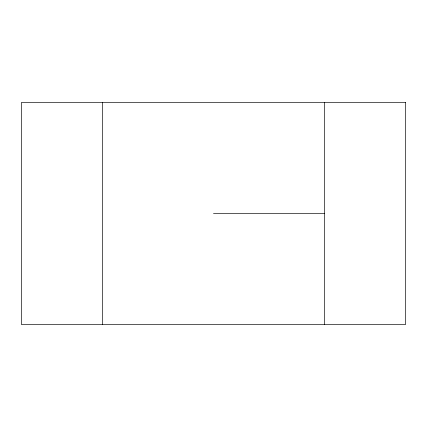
<?xml version="1.0" encoding="UTF-8"?>
<svg xmlns="http://www.w3.org/2000/svg" width="427" height="427" viewBox="0 0 427 427"><rect width="100%" height="100%" fill="white"/><g stroke="black" fill="none" stroke-linecap="round" stroke-linejoin="round"><path stroke-width="0.64" d="M213.5 213.5L324.44 213.5M324.44 102.56L324.44 324.44M102.56 102.56L102.56 324.44M405.65 102.56L21.35 102.56L21.35 324.44L405.65 324.44L405.65 102.56"/></g></svg>
